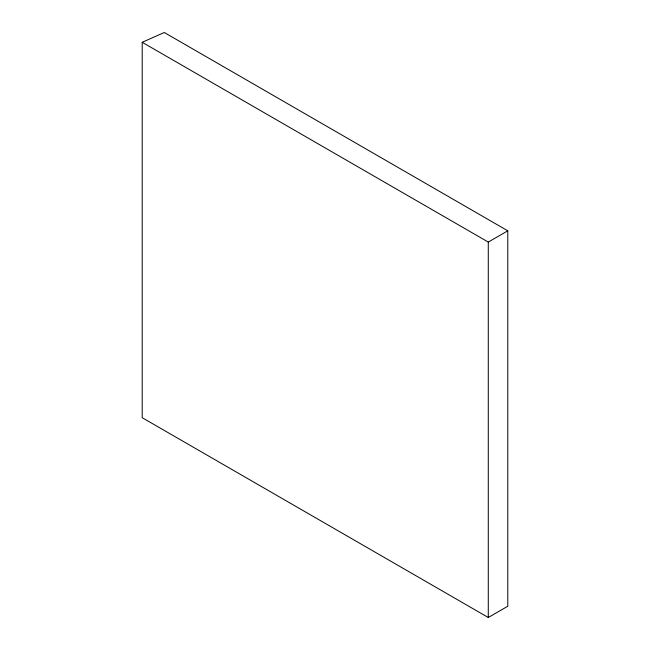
<?xml version="1.0" encoding="UTF-8"?>
<svg xmlns="http://www.w3.org/2000/svg" width="650" height="650" viewBox="0 0 650 650"><rect width="100%" height="100%" fill="white"/><g stroke="black" fill="none" stroke-linecap="round" stroke-linejoin="round"><path stroke-width="0.97" d="M488.28 617.5L488.28 242.084L507.788 230.815L507.788 606.239L488.28 617.5L142.212 417.698L142.212 42.282L164.287 32.5L507.788 230.815M142.212 42.282L488.28 242.084"/></g></svg>
